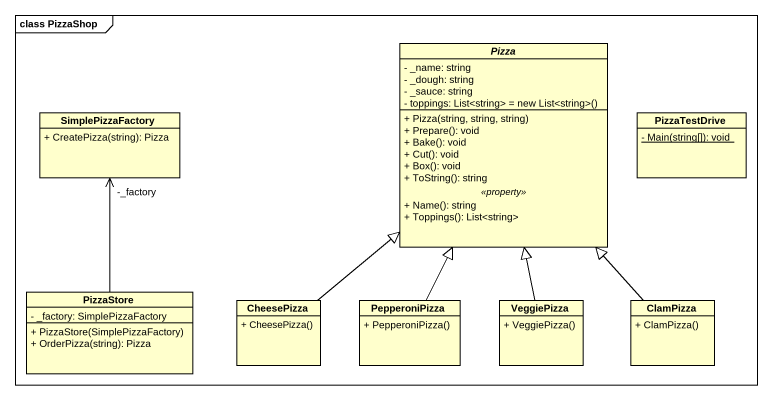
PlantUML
@startuml
mainframe class PizzaShop
hide circle
hide empty members
skinparam classAttributeIconSize 0
abstract class Pizza {
  - _name: string
  - _dough: string
  - _sauce: string
  {field} - toppings: List<string> = new List<string>()
  --
  + Pizza(string, string, string)
  + Prepare(): void
  + Bake(): void
  + Cut(): void
  + Box(): void
  + ToString(): string
  .. <<property>> ..
  + Name(): string
  + Toppings(): List<string>
}
class SimplePizzaFactory {
  + CreatePizza(string): Pizza
}
class PizzaTestDrive {
  {static} - Main(string[]): void
}
class PizzaStore {
  - _factory: SimplePizzaFactory
  + PizzaStore(SimplePizzaFactory)
  + OrderPizza(string): Pizza
}
class CheesePizza {
  + CheesePizza()
}
class PepperoniPizza {
  + PepperoniPizza()
}
class VeggiePizza {
  + VeggiePizza()
}
class ClamPizza {
  + ClamPizza()
}
PizzaStore -up-> "-_factory" SimplePizzaFactory
CheesePizza -up-|> Pizza
PepperoniPizza -up-|> Pizza
VeggiePizza -up-|> Pizza
ClamPizza -up-|> Pizza
@enduml
